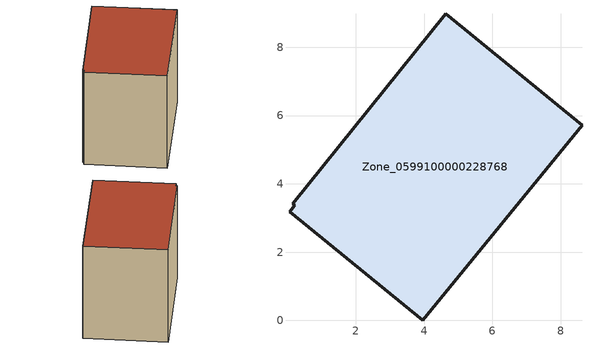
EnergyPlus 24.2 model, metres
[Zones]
Zone_0599100000228768
 floor ground (C_G): 0.06,3.19 0.21,3.37 0.15,3.42 4.64,8.99 8.63,5.72 3.96,0 z0
 wall outside (C_F): 8.63,5.72 4.64,8.99 0.15,3.42 0.21,3.37 0.06,3.19 3.96,0 8.63,5.72 z0:6.59
 roof outside (C_R): 0.21,3.37 0.06,3.19 3.96,0 8.63,5.72 4.64,8.99 0.15,3.42 z6.59
[BUILDING]
Pand.0599100000228768: North Axis=0; Terrain=City; Loads Convergence Tolerance Value=0.04; Temperature Convergence Tolerance Value=0.4; Solar Distribution=FullExterior; Maximum Number of Warmup Days=25; Minimum Number of Warmup Days=1
[Site:Location]
Rotterdam.The.Hague.AP_ZH_NLD Design_Conditions: Latitude=51.96; Longitude=4.45; Time Zone=1; Elevation=-4.5
[SITE:GROUNDTEMPERATURE:BUILDINGSURFACE]
18, 18, 18, 18, 18, 18, 18, 18, 18, 18, 18, 18
[MATERIAL] Thermal Absorptance=0.9; Solar Absorptance=0.7; Visible Absorptance=0.7
Name | Roughness | Thickness | Conductivity | Density | Specific Heat
G.TI.1946 | MediumSmooth | 0.15 | 1 | 540 | 1210
F.TI.1946 | Rough | 0.3 | 0.857143 | 1920 | 840
R.TI.1946 | MediumRough | 0.2 | 0.1 | 1500 | 1000
[CONSTRUCTION]
C_G: G.TI.1946
C_F: F.TI.1946
C_R: R.TI.1946
[ZONE]
Zone_0599100000228768: Type=1; Multiplier=1; Ceiling Height=Autocalculate; Volume=Autocalculate; Floor Area=autocalculate; Part of Total Floor Area=Yes
[ZONEINFILTRATION:DESIGNFLOWRATE]
Infil_Zone_0599100000228768: Zone or ZoneList or Space or SpaceList=Zone_0599100000228768; Schedule=AlwaysOn; Design Flow Rate Calculation Method=Flow/Area; Flow Rate per Floor Area=0.003; Constant Term Coefficient=1; Temperature Term Coefficient=0; Velocity Term Coefficient=0; Velocity Squared Term Coefficient=0
[HVACTEMPLATE:ZONE:IDEALLOADSAIRSYSTEM]
Zone_0599100000228768: Maximum Heating Supply Air Temperature=50; Minimum Cooling Supply Air Temperature=13; Maximum Heating Supply Air Humidity Ratio=0.0156; Minimum Cooling Supply Air Humidity Ratio=0.0077; Heating Limit=NoLimit; Cooling Limit=NoLimit; Dehumidification Control Type=ConstantSensibleHeatRatio; Cooling Sensible Heat Ratio=0.7; Dehumidification Setpoint=60; Humidification Control Type=None; Humidification Setpoint=30; Outdoor Air Method=None; Outdoor Air Flow Rate per Person=0.00944; Outdoor Air Flow Rate per Zone Floor Area=0; Outdoor Air Flow Rate per Zone=0; Demand Controlled Ventilation Type=None; Outdoor Air Economizer Type=NoEconomizer; Heat Recovery Type=None; Sensible Heat Recovery Effectiveness=0.7; Latent Heat Recovery Effectiveness=0.65
[ZONECONTROL:THERMOSTAT]
ThermostatControl_Zone_0599100000228768: Zone or ZoneList=Zone_0599100000228768; Control Type Schedule=DualSetpointControlType; Control 1=Thermostat_Zone_0599100000228768; Temperature Difference Between Cutout And Setpoint=0
[THERMOSTATSETPOINT:DUALSETPOINT]
Thermostat_Zone_0599100000228768: Heating Setpoint Temperature Schedule=HeatingSetpoint_Zone_0599100000228768; Cooling Setpoint Temperature Schedule=CoolingSetpoint_Zone_0599100000228768
[SCHEDULE:COMPACT]
HeatingSetpoint_Zone_0599100000228768: Through: 12/31, For: AllDays, Until: 24:00, 21
CoolingSetpoint_Zone_0599100000228768: Through: 12/31, For: AllDays, Until: 24:00, 24
DualSetpointControlType: Through: 12/31, For: AllDays, Until: 24:00, 4
AlwaysOn: Through: 12/31, For: AllDays, Until: 24:00, 1
